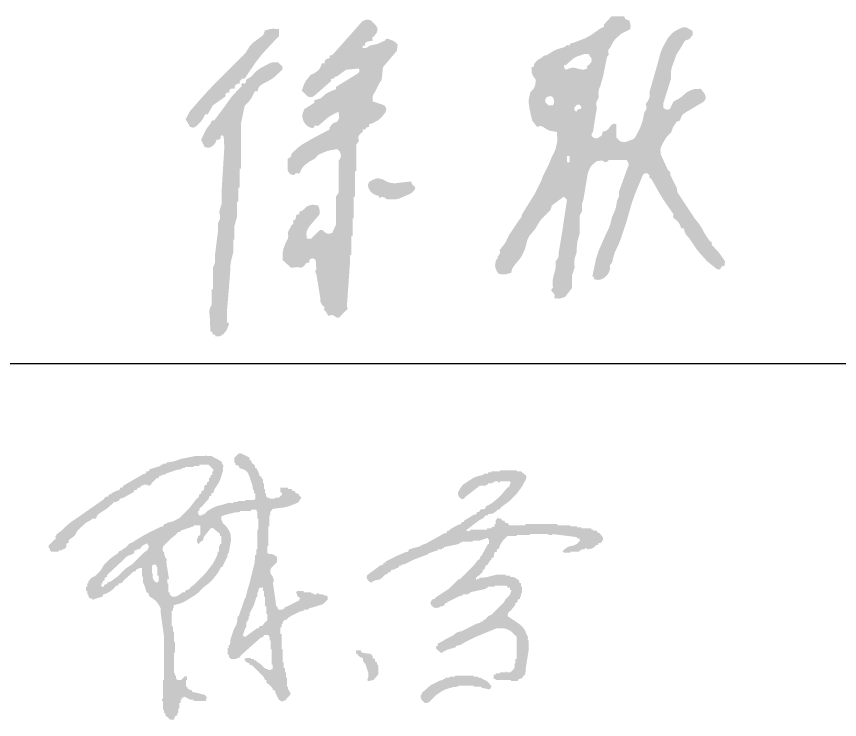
# Model space of a CAD drawing. Header units: metres. Extents: x 497246 to 997717, y 2998582 to 5998198.
# Drawn here: x 499059.81 to 499074.88, y 2999202.91 to 2999215.78 of the extents above; entities that cross this region are included whole.
import ezdxf

# ---------------------------------------------------------------- set-up
doc = ezdxf.new("R2010")
doc.units = ezdxf.units.M
doc.header["$LTSCALE"] = 1000
doc.layers.get('0').update_dxf_attribs({"linetype": 'CONTINUOUS'})
doc.layers.add('文字-给水', color=140, linetype='CONTINUOUS')

# ---------------------------------------------------------------- blocks, each defined once
blk = doc.blocks.new('徐耿')
h = blk.add_hatch(color=256)
h.dxf.hatch_style = 1
h.paths.add_polyline_path([(31645, 28384), (31926, 28736), (32530, 29389), (32640, 29499), (32640, 29804), (32396, 29823), (32269, 29811), (32032, 29749), (31979, 29592), (31920, 29512), (31784, 29417), (31496, 29200), (31367, 29058), (31175, 28753), (30401, 27979), (29727, 27302), (29399, 26953), (28768, 26235), (28575, 25877), (28768, 25545), (28887, 25512), (28972, 25528), (29073, 25600), (29242, 25777), (29317, 25881), (29432, 26098), (29543, 26098), (29764, 26485), (30317, 26872), (30309, 26942), (30324, 26987), (30372, 27038), (30483, 27038), (30474, 27108), (30490, 27153), (30538, 27204), (30704, 27204), (30714, 27308), (30754, 27372), (30843, 27426), (30926, 27426), (30935, 27529), (30975, 27593), (31065, 27647), (31147, 27647)])
h.paths.add_polyline_path([(32446, 27718), (32724, 27979), (32784, 28047), (32799, 28111), (32779, 28200), (32585, 28366), (32392, 28362), (32290, 28338), (32116, 28255), (31811, 28088), (31666, 27979), (31423, 27729), (31202, 27592), (31211, 27522), (31195, 27477), (31147, 27426), (31083, 27445), (31035, 27437), (30981, 27397), (31015, 27389), (31031, 27342), (31009, 27315), (30672, 26962), (30516, 26772), (30235, 26375), (29819, 25821), (29748, 25830), (29689, 25782), (29682, 25711), (29510, 25498), (29436, 25377), (29321, 25129), (29269, 25045), (29260, 24976), (29294, 24881), (29405, 24660), (29598, 24631), (29726, 24694), (29787, 24742), (29874, 24853), (29930, 24992), (29999, 24983), (30045, 24999), (30096, 25047), (30096, 25157), (30151, 25179), (30209, 25156), (30235, 25102), (30262, 24660), (30179, 23332), (30151, 22889), (30151, 22226), (30040, 21838), (30080, 21643), (30067, 21523), (29985, 21340), (29985, 21008), (29958, 20787), (29848, 19902), (29862, 19701), (29843, 19590), (29764, 19404), (29764, 18464), (29709, 18464), (29709, 17800), (29621, 17618), (29601, 17502), (29626, 17302), (29653, 16638), (29721, 16597), (29751, 16552), (29764, 16472), (29806, 16498), (29869, 16467), (29874, 16417), (30011, 16406), (30091, 16425), (30206, 16499), (30321, 16624), (30368, 16701), (30428, 16859), (30466, 16918), (30438, 17001), (30372, 17025), (30372, 17468), (30401, 17800), (30511, 19128), (30526, 19508), (30554, 19699), (30649, 20068), (30649, 20621), (30704, 20621), (30704, 21230), (30815, 21617), (30815, 22281), (30870, 22281), (30870, 22889), (30926, 22889), (30926, 23719), (30981, 23719), (30981, 25655), (31147, 26457), (31360, 26682), (31453, 26816), (31589, 27094), (31700, 27094), (31753, 27251), (31812, 27331), (31950, 27426), (32286, 27603)])
h.paths.add_polyline_path([(37785, 28864), (37814, 29141), (37689, 29255), (37612, 29302), (37453, 29362), (37377, 29389), (37310, 29369), (37260, 29306), (36955, 29167), (36597, 29085), (36492, 29009), (36421, 28983), (36292, 28975), (36292, 29085), (36402, 29085), (36394, 29155), (36409, 29200), (36458, 29251), (36734, 29306), (36707, 29383), (36727, 29450), (36789, 29499), (36900, 29638), (36940, 29779), (36924, 29877), (36845, 29997), (36652, 30192), (36497, 30220), (36404, 30206), (36265, 30136), (34992, 28698), (34853, 28643), (34853, 28532), (34750, 28522), (34686, 28482), (34632, 28393), (34632, 28311), (34521, 28311), (34431, 28102), (34348, 28000), (34162, 27868), (34023, 27813), (33826, 27565), (33744, 27420), (33636, 27121), (33886, 26872), (34015, 26836), (34107, 26851), (34218, 26928), (34909, 27536), (34909, 27647), (34982, 27634), (35040, 27664), (35075, 27729), (35172, 27748), (35223, 27773), (35296, 27840), (35572, 28034), (36126, 28089), (36158, 28004), (36138, 27928), (36070, 27868), (35130, 27287), (35137, 27217), (35090, 27157), (35019, 27149), (34780, 27040), (34663, 26965), (34466, 26789), (34189, 26706), (34189, 26596), (33747, 26319), (33670, 26111), (33663, 25980), (33720, 25766), (33833, 25624), (33913, 25563), (34079, 25489), (34140, 25502), (34177, 25539), (34189, 25600), (34304, 25584), (34379, 25607), (34466, 25682), (34748, 25928), (34909, 26037), (35241, 26209), (35269, 25932), (35185, 25766), (35028, 25714), (34948, 25654), (34853, 25516), (34853, 25434), (34023, 24992), (33667, 24784), (33497, 24660), (33194, 24383), (33171, 24275), (33126, 24214), (33028, 24162), (33028, 23635), (33094, 23519), (33171, 23465), (33304, 23443), (33362, 23513), (33442, 23532), (33526, 23498), (33660, 23756), (33764, 23877), (33997, 24051), (34160, 24129), (34238, 24190), (34355, 24328), (34673, 24465), (34843, 24516), (35185, 24576), (35296, 24465), (35345, 24306), (35330, 24193), (35241, 24051), (35241, 22668), (35130, 22502), (35130, 21285), (34964, 20925), (34839, 20881), (34748, 20888), (34632, 20953), (34560, 21038), (34443, 21050), (34355, 20980), (34052, 20677), (33858, 20677), (33836, 20878), (33855, 20991), (33941, 21174), (34411, 21728), (34416, 21884), (34405, 21966), (34355, 22115), (34147, 22150), (34026, 22138), (33831, 22060), (33731, 21946), (33665, 21896), (33526, 21838), (33526, 21728), (33455, 21736), (33395, 21688), (33388, 21617), (33367, 21533), (33328, 21486), (33249, 21451), (33276, 21374), (33256, 21308), (33194, 21257), (33028, 20953), (33050, 20774), (33031, 20669), (32945, 20511), (32835, 20216), (32805, 20051), (32806, 19736), (33167, 19404), (33470, 19431), (33579, 19404), (33656, 19420), (33747, 19486), (33801, 19576), (33865, 19616), (33968, 19625), (33960, 19695), (33975, 19740), (34023, 19791), (34113, 19808), (34174, 19794), (34245, 19736), (34273, 19349), (34233, 19269), (34233, 19207), (34273, 19128), (34439, 18132), (34442, 17970), (34467, 17884), (34550, 17745), (34632, 17689), (34605, 17613), (34625, 17546), (34687, 17495), (34798, 17302), (34927, 17342), (35021, 17326), (35130, 17247), (35222, 17224), (35297, 17252), (35351, 17329), (35572, 17550), (35623, 17574), (35639, 17648), (35601, 17689), (35711, 19238), (35738, 19625), (35738, 19957), (35794, 19957), (35794, 20787), (35849, 20787), (35849, 21562), (35904, 21562), (35904, 22502), (35960, 22502), (35960, 23609), (36015, 23609), (36015, 24770), (36126, 24936), (36100, 25071), (36123, 25162), (36209, 25268), (36275, 25302), (36304, 25360), (36292, 25434), (36365, 25421), (36423, 25451), (36458, 25516), (36568, 25545), (36560, 25616), (36608, 25675), (36679, 25682), (36958, 25827), (37090, 25936), (37287, 26180), (37321, 26299), (37306, 26386), (37232, 26485), (36734, 26651), (36721, 26833), (36747, 26939), (36845, 27094), (37039, 27481), (37121, 27592), (37177, 28145)])
h.paths.add_polyline_path([(38580, 22888), (38550, 22957), (38477, 23000), (38394, 23166), (37675, 23082), (37467, 23115), (37363, 23150), (37177, 23248), (36995, 23299), (36882, 23292), (36707, 23221), (36577, 23149), (36521, 23037), (36541, 22889), (36638, 22719), (36723, 22641), (36900, 22557), (36961, 22545), (36998, 22508), (37011, 22447), (37140, 22487), (37233, 22471), (37343, 22391), (37692, 22380), (37880, 22416), (38201, 22557), (38361, 22624), (38441, 22679), (38560, 22806)])
h.paths.add_polyline_path([(46444, 26043), (46487, 26260), (46493, 26376), (46470, 26596), (46581, 26817), (46568, 27040), (46585, 27160), (46665, 27370), (46775, 27758), (46941, 28587), (47024, 28698), (46990, 28817), (47005, 28902), (47079, 29001), (47232, 29277), (47337, 29407), (47577, 29610), (47964, 29804), (47970, 29960), (47958, 30043), (47909, 30192), (47800, 30213), (47739, 30260), (47687, 30358), (47134, 30358), (46802, 29997), (46809, 29928), (46763, 29868), (46692, 29860), (46229, 29536), (45973, 29400), (45448, 29196), (45377, 29192), (45329, 29153), (45309, 29085), (45232, 29112), (45165, 29092), (45116, 29030), (44778, 28931), (44612, 28855), (44313, 28670), (44215, 28653), (44164, 28627), (44092, 28559), (43943, 28472), (43872, 28414), (43760, 28282), (43768, 28213), (43720, 28152), (43649, 28145), (43662, 27911), (43706, 27782), (43843, 27592), (43809, 27352), (43751, 27223), (43594, 27038), (43536, 26756), (43530, 26604), (43567, 26319), (43678, 25821), (43899, 25545), (44028, 25582), (44120, 25566), (44231, 25489), (44424, 25379), (44756, 25323), (44784, 24936), (44710, 24616), (44653, 24457), (44507, 24162), (44397, 23885), (44120, 23332), (44065, 23166), (43788, 22613), (43235, 21728), (43217, 21630), (43191, 21579), (43124, 21506), (42903, 21174), (42682, 20843), (42547, 20559), (42462, 20423), (42266, 20179), (42282, 20064), (42259, 19989), (42184, 19902), (42181, 19828), (42158, 19783), (42100, 19736), (42065, 19528), (42077, 19407), (42155, 19210), (42239, 19128), (42449, 19112), (42561, 19123), (42764, 19183), (42809, 19350), (42852, 19433), (42958, 19570), (43158, 19810), (43245, 19949), (43373, 20234), (43468, 20608), (43565, 20797), (43815, 21091), (43995, 21406), (44110, 21555), (44368, 21810), (44465, 21911), (44503, 21980), (44534, 22115), (45061, 22502), (45198, 22363), (45005, 21064), (44839, 20068), (44834, 19903), (44800, 19811), (44700, 19681), (44707, 19435), (44689, 19308), (44618, 19072), (44573, 18855), (44567, 18739), (44590, 18519), (44530, 18488), (44516, 18403), (44563, 18353), (44638, 18267), (44661, 18191), (44645, 18077), (44834, 18057), (44937, 18068), (45116, 18132), (45419, 18519), (45419, 19072), (45530, 19404), (45519, 19672), (45537, 19811), (45614, 20068), (45632, 20404), (45661, 20573), (45751, 20898), (45751, 21672), (45862, 21894), (45848, 22094), (45859, 22200), (45917, 22391), (46112, 23553), (46217, 23782), (46303, 23892), (46499, 24051), (46747, 24078), (46835, 24010), (46951, 24021), (47024, 24106), (47798, 24106), (47878, 23973), (47885, 23862), (47827, 23719), (47466, 22723), (47473, 22565), (47455, 22478), (47384, 22336), (47334, 22040), (47287, 21891), (47163, 21617), (47085, 21298), (47028, 21139), (46886, 20843), (46577, 20140), (46458, 19767), (46304, 19017), (46354, 19011), (46385, 18949), (46360, 18906), (46546, 18871), (46658, 18885), (46831, 18962), (46960, 19092), (47014, 19176), (47079, 19349), (47063, 19464), (47086, 19539), (47163, 19625), (47241, 19945), (47297, 20103), (47439, 20400), (47550, 20677), (47771, 21340), (48019, 22208), (48170, 22637), (48517, 23470), (48614, 23525), (48710, 23515), (48794, 23443), (48781, 23369), (48811, 23311), (48878, 23277), (49235, 22640), (49429, 22329), (49845, 21728), (49822, 21635), (49851, 21560), (49929, 21506), (50059, 21377), (50114, 21292), (50177, 21119), (50288, 21119), (50346, 20925), (50400, 20827), (50537, 20677), (50815, 20257), (50973, 20055), (51312, 19681), (51726, 19349), (51802, 19322), (51869, 19342), (51920, 19404), (51944, 19458), (52002, 19481), (52058, 19460), (52086, 19681), (51879, 19989), (51761, 20133), (51505, 20400), (51517, 20474), (51488, 20532), (51422, 20566), (51201, 20898), (51048, 21179), (50958, 21313), (50758, 21562), (50011, 22695), (49984, 22889), (49707, 23443), (49705, 23542), (49673, 23603), (49597, 23664), (49292, 24328), (49271, 24529), (49289, 24643), (49375, 24826), (49492, 25031), (49567, 25129), (49734, 25295), (49808, 25495), (49859, 25593), (49984, 25766), (50122, 25821), (50191, 26006), (50263, 26098), (50427, 26209), (51173, 26651), (51238, 26767), (51245, 26858), (51201, 26983), (51035, 27204), (50771, 27196), (50632, 27159), (50398, 27038), (50197, 26858), (50083, 26777), (49845, 26651), (49679, 26319), (49570, 26294), (49493, 26308), (49402, 26375), (49397, 26531), (49408, 26613), (49458, 26762), (49734, 27647), (49733, 27962), (49763, 28126), (49873, 28421), (49956, 28654), (50012, 28769), (50150, 28975), (50343, 29306), (50500, 29359), (50580, 29419), (50675, 29555), (50685, 29670), (50638, 29752), (50537, 29804), (50391, 29885), (50276, 29892), (50122, 29831), (49885, 29706), (49774, 29617), (49597, 29417), (49367, 28999), (49276, 28772), (49154, 28311), (48794, 27065), (48807, 26897), (48787, 26803), (48712, 26651), (48628, 26540), (48669, 26400), (48653, 26302), (48573, 26180), (48480, 25757), (48405, 25546), (48214, 25157), (48143, 25053), (48083, 25006), (47964, 24963), (47800, 24895), (47697, 24882), (47522, 24908), (47356, 25074), (47356, 25655), (47256, 25681), (47185, 25664), (47107, 25600), (47004, 25451), (46917, 25384), (46747, 25323), (46737, 25220), (46697, 25156), (46609, 25102), (46524, 25047), (46453, 25040), (46360, 25074), (46283, 25138), (46270, 25244), (46333, 25323)])
h.paths.add_polyline_path([(44397, 26485), (44258, 26623), (44248, 26738), (44295, 26820), (44397, 26872), (44495, 26885), (44570, 26848), (44618, 26762), (44642, 26654), (44635, 26586), (44590, 26485)], flags=16)
h.paths.add_polyline_path([(45510, 26321), (45530, 26401), (45641, 26512), (45743, 26516), (45826, 26420), (45807, 26319), (45717, 26325), (45653, 26288), (45614, 26209), (45540, 26251)], flags=16)
h.paths.add_polyline_path([(45198, 24272), (45309, 24272), (45309, 23996), (45198, 23996)], flags=16)
h.paths.add_polyline_path([(45143, 28034), (45085, 28105), (45070, 28166), (45087, 28255), (45146, 28243), (45192, 28261), (45226, 28311), (45487, 28531), (45648, 28620), (45973, 28725), (46194, 28698), (46168, 28655), (46200, 28593), (46249, 28587), (46275, 28453), (46252, 28362), (46167, 28255), (46100, 28221), (46070, 28163), (46083, 28089), (45957, 28047), (45883, 28041), (45751, 28061), (45516, 28123), (45373, 28116)], flags=16)

msp = doc.modelspace()

# ---------------------------------------------------------------- hatches: boundary and pattern name
h = msp.add_hatch(color=256)
h.dxf.hatch_style = 1
h.paths.add_polyline_path([(499063.276, 2999207.735), (499063.276, 2999207.755), (499063.296, 2999207.735), (499063.377, 2999207.735), (499063.528, 2999207.654), (499063.56, 2999207.635), (499063.574, 2999207.611), (499063.578, 2999207.574), (499063.598, 2999207.574), (499063.588, 2999207.453), (499063.542, 2999207.309), (499063.509, 2999207.238), (499063.427, 2999207.111), (499063.424, 2999207.08), (499063.407, 2999207.059), (499063.377, 2999207.051), (499063.377, 2999207.011), (499063.337, 2999206.991), (499063.337, 2999206.96), (499063.206, 2999206.81), (499063.174, 2999206.79), (499063.159, 2999206.767), (499063.156, 2999206.729), (499063.135, 2999206.729), (499063.133, 2999206.696), (499063.138, 2999206.677), (499063.156, 2999206.649), (499063.216, 2999206.649), (499063.216, 2999206.669), (499063.246, 2999206.669), (499063.307, 2999206.729), (499063.42, 2999206.793), (499063.482, 2999206.818), (499063.608, 2999206.85), (499063.673, 2999206.873), (499063.71, 2999206.878), (499063.779, 2999206.87), (499063.779, 2999206.89), (499063.859, 2999206.89), (499063.859, 2999206.91), (499064, 2999206.91), (499064, 2999206.93), (499064.161, 2999206.93), (499064.181, 2999206.951), (499064.181, 2999207.051), (499064.161, 2999207.051), (499064.161, 2999207.111), (499064.141, 2999207.111), (499064.131, 2999207.192), (499064.071, 2999207.373), (499064.038, 2999207.439), (499064.006, 2999207.471), (499063.94, 2999207.503), (499063.909, 2999207.507), (499063.888, 2999207.523), (499063.879, 2999207.554), (499063.819, 2999207.574), (499063.819, 2999207.614), (499063.799, 2999207.614), (499063.799, 2999207.704), (499063.85, 2999207.755), (499063.878, 2999207.778), (499063.904, 2999207.784), (499063.94, 2999207.775), (499064.04, 2999207.724), (499064.069, 2999207.71), (499064.083, 2999207.687), (499064.08, 2999207.654), (499064.101, 2999207.654), (499064.131, 2999207.594), (499064.163, 2999207.575), (499064.178, 2999207.551), (499064.181, 2999207.514), (499064.201, 2999207.514), (499064.252, 2999207.413), (499064.255, 2999207.382), (499064.271, 2999207.361), (499064.302, 2999207.353), (499064.302, 2999207.313), (499064.322, 2999207.313), (499064.322, 2999207.232), (499064.342, 2999207.232), (499064.342, 2999207.132), (499064.362, 2999207.132), (499064.362, 2999207.051), (499064.382, 2999207.051), (499064.38, 2999207.018), (499064.384, 2999206.998), (499064.402, 2999206.971), (499064.442, 2999206.971), (499064.442, 2999206.951), (499064.543, 2999206.951), (499064.543, 2999206.971), (499064.614, 2999206.971), (499064.643, 2999207.001), (499064.666, 2999207.02), (499064.673, 2999207.044), (499064.664, 2999207.071), (499064.643, 2999207.071), (499064.643, 2999207.152), (499064.784, 2999207.152), (499064.784, 2999207.132), (499064.845, 2999207.132), (499064.865, 2999207.091), (499064.905, 2999207.091), (499064.925, 2999207.051), (499064.956, 2999207.051), (499065.026, 2999206.971), (499064.965, 2999206.88), (499064.799, 2999206.815), (499064.71, 2999206.793), (499064.533, 2999206.77), (499064.51, 2999206.768), (499064.495, 2999206.759), (499064.483, 2999206.739), (499064.459, 2999206.711), (499064.454, 2999206.685), (499064.463, 2999206.649), (499064.442, 2999206.649), (499064.442, 2999206.448), (499064.422, 2999206.448), (499064.422, 2999206.086), (499064.402, 2999206.086), (499064.402, 2999205.965), (499064.422, 2999205.945), (499064.49, 2999205.937), (499064.526, 2999205.924), (499064.583, 2999205.885), (499064.583, 2999205.794), (499064.473, 2999205.684), (499064.458, 2999205.646), (499064.456, 2999205.623), (499064.463, 2999205.583), (499064.501, 2999205.526), (499064.515, 2999205.49), (499064.523, 2999205.422), (499064.503, 2999205.422), (499064.513, 2999205.362), (499064.553, 2999205.081), (499064.563, 2999204.98), (499064.583, 2999204.98), (499064.603, 2999204.92), (499064.684, 2999204.92), (499064.684, 2999204.94), (499064.724, 2999204.94), (499064.719, 2999204.954), (499064.729, 2999204.969), (499064.744, 2999204.97), (499064.965, 2999205.081), (499064.983, 2999205.084), (499064.993, 2999205.104), (499064.985, 2999205.121), (499065.016, 2999205.121), (499064.996, 2999205.141), (499064.963, 2999205.16), (499064.949, 2999205.184), (499064.945, 2999205.221), (499064.925, 2999205.221), (499064.945, 2999205.262), (499065.066, 2999205.262), (499065.066, 2999205.241), (499065.206, 2999205.241), (499065.206, 2999205.221), (499065.247, 2999205.221), (499065.247, 2999205.201), (499065.307, 2999205.201), (499065.307, 2999205.221), (499065.347, 2999205.221), (499065.347, 2999205.201), (499065.428, 2999205.201), (499065.428, 2999205.181), (499065.473, 2999205.184), (499065.508, 2999205.161), (499065.508, 2999205.11), (499065.418, 2999205.02), (499065.157, 2999204.94), (499065.146, 2999204.92), (499065.066, 2999204.92), (499065.066, 2999204.9), (499065.005, 2999204.889), (499064.845, 2999204.809), (499064.83, 2999204.808), (499064.82, 2999204.793), (499064.824, 2999204.779), (499064.784, 2999204.779), (499064.764, 2999204.739), (499064.734, 2999204.739), (499064.702, 2999204.719), (499064.687, 2999204.696), (499064.684, 2999204.658), (499064.664, 2999204.658), (499064.664, 2999204.598), (499064.643, 2999204.598), (499064.643, 2999204.477), (499064.664, 2999204.477), (499064.664, 2999204.196), (499064.684, 2999204.196), (499064.684, 2999203.955), (499064.704, 2999203.955), (499064.704, 2999203.854), (499064.724, 2999203.854), (499064.724, 2999203.774), (499064.744, 2999203.774), (499064.744, 2999203.673), (499064.764, 2999203.673), (499064.764, 2999203.512), (499064.784, 2999203.512), (499064.784, 2999203.452), (499064.804, 2999203.452), (499064.804, 2999203.412), (499064.824, 2999203.412), (499064.824, 2999203.361), (499064.764, 2999203.301), (499064.745, 2999203.269), (499064.721, 2999203.254), (499064.684, 2999203.251), (499064.684, 2999203.231), (499064.614, 2999203.271), (499064.553, 2999203.392), (499064.55, 2999203.423), (499064.533, 2999203.444), (499064.503, 2999203.452), (499064.503, 2999203.482), (499064.433, 2999203.552), (499064.4, 2999203.572), (499064.386, 2999203.595), (499064.382, 2999203.633), (499064.362, 2999203.633), (499064.332, 2999203.693), (499064.121, 2999203.904), (499064.08, 2999203.914), (499064.08, 2999203.934), (499064.035, 2999203.952), (499064.012, 2999203.968), (499063.98, 2999204.005), (499064, 2999204.015), (499064, 2999204.035), (499064.101, 2999204.035), (499064.101, 2999204.015), (499064.161, 2999204.015), (499064.161, 2999203.995), (499064.201, 2999203.995), (499064.201, 2999203.975), (499064.282, 2999203.924), (499064.334, 2999203.867), (499064.37, 2999203.842), (499064.442, 2999203.814), (499064.503, 2999203.834), (499064.503, 2999203.914), (499064.483, 2999203.914), (499064.483, 2999204.196), (499064.463, 2999204.196), (499064.463, 2999204.357), (499064.442, 2999204.357), (499064.447, 2999204.398), (499064.442, 2999204.421), (499064.422, 2999204.457), (499064.342, 2999204.457), (499064.322, 2999204.417), (499064.292, 2999204.417), (499063.92, 2999204.085), (499063.9, 2999204.053), (499063.877, 2999204.039), (499063.839, 2999204.035), (499063.839, 2999204.015), (499063.749, 2999204.015), (499063.716, 2999204.034), (499063.702, 2999204.058), (499063.698, 2999204.095), (499063.678, 2999204.095), (499063.678, 2999204.216), (499063.698, 2999204.216), (499063.698, 2999204.276), (499063.719, 2999204.276), (499063.729, 2999204.377), (499063.789, 2999204.558), (499063.835, 2999204.647), (499063.85, 2999204.699), (499063.859, 2999204.799), (499063.879, 2999204.799), (499064, 2999205.151), (499064, 2999205.121), (499064.01, 2999205.161), (499064.051, 2999205.322), (499064.071, 2999205.382), (499064.171, 2999205.784), (499064.181, 2999205.925), (499064.201, 2999205.925), (499064.201, 2999206.026), (499064.221, 2999206.026), (499064.221, 2999206.388), (499064.241, 2999206.388), (499064.241, 2999206.589), (499064.221, 2999206.589), (499064.221, 2999206.689), (499064.201, 2999206.75), (499064.101, 2999206.75), (499064.101, 2999206.729), (499063.9, 2999206.729), (499063.9, 2999206.709), (499063.799, 2999206.699), (499063.638, 2999206.659), (499063.558, 2999206.629), (499063.558, 2999206.548), (499063.578, 2999206.548), (499063.578, 2999206.518), (499063.658, 2999206.438), (499063.71, 2999206.355), (499063.728, 2999206.304), (499063.739, 2999206.207), (499063.709, 2999206.026), (499063.698, 2999205.965), (499063.678, 2999205.945), (499063.669, 2999205.885), (499063.588, 2999205.724), (499063.587, 2999205.709), (499063.572, 2999205.699), (499063.558, 2999205.704), (499063.497, 2999205.593), (499063.402, 2999205.473), (499063.346, 2999205.417), (499063.226, 2999205.322), (499063.147, 2999205.239), (499063.101, 2999205.202), (499063.005, 2999205.141), (499062.885, 2999205.067), (499062.818, 2999205.038), (499062.683, 2999205), (499062.693, 2999204.96), (499062.673, 2999204.96), (499062.673, 2999204.9), (499062.653, 2999204.9), (499062.653, 2999204.618), (499062.673, 2999204.618), (499062.673, 2999204.518), (499062.693, 2999204.518), (499062.693, 2999204.337), (499062.713, 2999204.337), (499062.713, 2999204.136), (499062.693, 2999204.136), (499062.693, 2999203.754), (499062.713, 2999203.754), (499062.713, 2999203.713), (499062.733, 2999203.713), (499062.731, 2999203.68), (499062.735, 2999203.661), (499062.753, 2999203.633), (499062.824, 2999203.633), (499062.864, 2999203.673), (499062.883, 2999203.695), (499062.907, 2999203.702), (499062.934, 2999203.693), (499062.934, 2999203.633), (499062.914, 2999203.633), (499062.914, 2999203.522), (499062.934, 2999203.502), (499062.954, 2999203.47), (499062.977, 2999203.455), (499063.015, 2999203.452), (499063.035, 2999203.412), (499063.095, 2999203.401), (499063.256, 2999203.361), (499063.296, 2999203.321), (499063.276, 2999203.251), (499063.055, 2999203.251), (499063.055, 2999203.271), (499062.995, 2999203.271), (499062.874, 2999203.331), (499062.874, 2999203.311), (499062.834, 2999203.311), (499062.834, 2999203.271), (499062.814, 2999203.271), (499062.814, 2999203.211), (499062.794, 2999203.211), (499062.794, 2999203.11), (499062.774, 2999203.11), (499062.774, 2999203.03), (499062.753, 2999203.03), (499062.753, 2999202.989), (499062.713, 2999202.969), (499062.693, 2999202.909), (499062.623, 2999202.909), (499062.583, 2999202.949), (499062.55, 2999202.969), (499062.536, 2999202.992), (499062.532, 2999203.03), (499062.512, 2999203.03), (499062.512, 2999203.09), (499062.492, 2999203.09), (499062.492, 2999203.251), (499062.472, 2999203.251), (499062.472, 2999203.291), (499062.492, 2999203.291), (499062.492, 2999203.633), (499062.512, 2999203.633), (499062.512, 2999204.427), (499062.502, 2999204.498), (499062.462, 2999204.779), (499062.452, 2999204.849), (499062.452, 2999204.94), (499062.422, 2999205), (499062.376, 2999205.066), (499062.346, 2999205.096), (499062.281, 2999205.141), (499062.249, 2999205.16), (499062.234, 2999205.184), (499062.231, 2999205.221), (499062.19, 2999205.241), (499062.161, 2999205.342), (499062.131, 2999205.409), (499062.125, 2999205.449), (499062.13, 2999205.523), (499062.11, 2999205.523), (499062.11, 2999205.684), (499062.05, 2999205.684), (499062.05, 2999205.664), (499062.009, 2999205.664), (499061.989, 2999205.624), (499061.96, 2999205.624), (499061.768, 2999205.452), (499061.749, 2999205.42), (499061.725, 2999205.406), (499061.688, 2999205.402), (499061.668, 2999205.362), (499061.638, 2999205.362), (499061.571, 2999205.291), (499061.531, 2999205.26), (499061.446, 2999205.211), (499061.415, 2999205.208), (499061.394, 2999205.192), (499061.386, 2999205.161), (499061.195, 2999205.101), (499061.205, 2999205.121), (499061.175, 2999205.121), (499061.143, 2999205.14), (499061.128, 2999205.164), (499061.125, 2999205.201), (499061.105, 2999205.201), (499061.105, 2999205.262), (499061.085, 2999205.262), (499061.085, 2999205.342), (499061.105, 2999205.342), (499061.105, 2999205.402), (499061.125, 2999205.402), (499061.125, 2999205.432), (499061.166, 2999205.488), (499061.195, 2999205.512), (499061.256, 2999205.543), (499061.326, 2999205.61), (499061.358, 2999205.65), (499061.406, 2999205.734), (499061.503, 2999205.832), (499061.556, 2999205.877), (499061.668, 2999205.955), (499061.687, 2999205.988), (499061.711, 2999206.002), (499061.748, 2999206.006), (499061.748, 2999206.026), (499061.808, 2999206.055), (499061.86, 2999206.114), (499061.896, 2999206.139), (499061.969, 2999206.166), (499061.949, 2999206.166), (499062.145, 2999206.284), (499062.246, 2999206.338), (499062.452, 2999206.438), (499062.483, 2999206.441), (499062.504, 2999206.458), (499062.512, 2999206.488), (499062.552, 2999206.488), (499062.552, 2999206.508), (499062.653, 2999206.531), (499062.703, 2999206.55), (499062.794, 2999206.598), (499062.985, 2999206.79), (499063.106, 2999206.951), (499063.138, 2999206.97), (499063.152, 2999206.994), (499063.156, 2999207.031), (499063.196, 2999207.051), (499063.196, 2999207.091), (499063.226, 2999207.1), (499063.243, 2999207.12), (499063.246, 2999207.152), (499063.249, 2999207.183), (499063.266, 2999207.204), (499063.296, 2999207.212), (499063.296, 2999207.252), (499063.337, 2999207.272), (499063.337, 2999207.333), (499063.357, 2999207.333), (499063.357, 2999207.373), (499063.397, 2999207.393), (499063.397, 2999207.453), (499063.417, 2999207.453), (499063.417, 2999207.483), (499063.327, 2999207.574), (499063.156, 2999207.574), (499063.156, 2999207.554), (499063.055, 2999207.554), (499063.055, 2999207.534), (499062.894, 2999207.534), (499062.894, 2999207.514), (499062.834, 2999207.514), (499062.834, 2999207.493), (499062.753, 2999207.483), (499062.572, 2999207.423), (499062.543, 2999207.413), (499062.532, 2999207.393), (499062.472, 2999207.393), (499062.472, 2999207.373), (499062.432, 2999207.373), (499062.412, 2999207.333), (499062.382, 2999207.333), (499062.291, 2999207.242), (499062.272, 2999207.21), (499062.248, 2999207.195), (499062.211, 2999207.192), (499062.211, 2999207.212), (499062.13, 2999207.212), (499062.13, 2999207.192), (499062.09, 2999207.192), (499062.07, 2999207.152), (499062.03, 2999207.152), (499062.009, 2999207.111), (499061.969, 2999207.111), (499061.949, 2999207.071), (499061.748, 2999206.96), (499061.717, 2999206.958), (499061.696, 2999206.941), (499061.688, 2999206.91), (499061.648, 2999206.91), (499061.648, 2999206.89), (499061.598, 2999206.89), (499061.501, 2999206.801), (499061.447, 2999206.76), (499061.336, 2999206.689), (499061.299, 2999206.657), (499061.283, 2999206.634), (499061.265, 2999206.589), (499061.185, 2999206.589), (499061.185, 2999206.569), (499061.075, 2999206.508), (499060.924, 2999206.367), (499060.893, 2999206.303), (499060.869, 2999206.272), (499060.813, 2999206.227), (499060.781, 2999206.207), (499060.766, 2999206.184), (499060.763, 2999206.146), (499060.723, 2999206.126), (499060.723, 2999206.076), (499060.703, 2999206.044), (499060.68, 2999206.029), (499060.642, 2999206.026), (499060.642, 2999206.006), (499060.582, 2999206.006), (499060.582, 2999205.985), (499060.441, 2999205.985), (499060.421, 2999206.006), (499060.421, 2999206.046), (499060.401, 2999206.046), (499060.401, 2999206.096), (499060.501, 2999206.196), (499060.524, 2999206.216), (499060.531, 2999206.239), (499060.521, 2999206.267), (499060.542, 2999206.267), (499060.542, 2999206.297), (499060.632, 2999206.367), (499060.749, 2999206.477), (499060.812, 2999206.528), (499060.944, 2999206.618), (499061.406, 2999206.94), (499061.426, 2999206.973), (499061.449, 2999206.987), (499061.487, 2999206.991), (499061.507, 2999207.031), (499061.547, 2999207.031), (499061.547, 2999207.051), (499061.648, 2999207.101), (499061.679, 2999207.105), (499061.7, 2999207.121), (499061.708, 2999207.152), (499061.748, 2999207.152), (499061.768, 2999207.192), (499062.13, 2999207.403), (499062.161, 2999207.406), (499062.182, 2999207.423), (499062.19, 2999207.453), (499062.231, 2999207.453), (499062.251, 2999207.493), (499062.452, 2999207.554), (499062.452, 2999207.574), (499062.492, 2999207.574), (499062.492, 2999207.594), (499062.552, 2999207.594), (499062.552, 2999207.614), (499062.667, 2999207.632), (499062.724, 2999207.647), (499062.834, 2999207.684), (499063.035, 2999207.724), (499063.086, 2999207.735)])
h.paths.add_polyline_path([(499063.366, 2999206.41), (499063.389, 2999206.417), (499063.417, 2999206.408), (499063.488, 2999206.347), (499063.52, 2999206.328), (499063.534, 2999206.304), (499063.538, 2999206.267), (499063.558, 2999206.267), (499063.558, 2999206.126), (499063.538, 2999206.126), (499063.538, 2999206.086), (499063.517, 2999206.086), (499063.517, 2999205.985), (499063.497, 2999205.985), (499063.488, 2999205.925), (499063.407, 2999205.764), (499063.266, 2999205.583), (499063.055, 2999205.372), (499062.995, 2999205.332), (499062.975, 2999205.3), (499062.952, 2999205.285), (499062.914, 2999205.282), (499062.894, 2999205.241), (499062.834, 2999205.241), (499062.839, 2999205.228), (499062.828, 2999205.212), (499062.814, 2999205.211), (499062.762, 2999205.174), (499062.726, 2999205.162), (499062.663, 2999205.161), (499062.631, 2999205.18), (499062.616, 2999205.204), (499062.613, 2999205.241), (499062.593, 2999205.241), (499062.593, 2999205.402), (499062.572, 2999205.402), (499062.572, 2999205.483), (499062.603, 2999205.483), (499062.593, 2999205.543), (499062.563, 2999205.724), (499062.552, 2999205.825), (499062.572, 2999205.825), (499062.534, 2999205.881), (499062.52, 2999205.917), (499062.512, 2999205.985), (499062.492, 2999205.985), (499062.485, 2999206.025), (499062.487, 2999206.049), (499062.502, 2999206.086), (499062.653, 2999206.236), (499062.733, 2999206.297), (499062.753, 2999206.329), (499062.776, 2999206.344), (499062.814, 2999206.347), (499062.814, 2999206.367), (499063.055, 2999206.448), (499063.055, 2999206.468), (499063.176, 2999206.468), (499063.176, 2999206.287), (499063.135, 2999206.267), (499063.135, 2999206.227), (499063.115, 2999206.227), (499063.115, 2999206.146), (499063.135, 2999206.146), (499063.135, 2999206.116), (499063.186, 2999206.166), (499063.218, 2999206.186), (499063.233, 2999206.209), (499063.236, 2999206.247), (499063.347, 2999206.388)], flags=16)
h.paths.add_polyline_path([(499062.231, 2999206.106), (499062.231, 2999206.046), (499062.211, 2999206.046), (499062.211, 2999206.015), (499062.13, 2999205.955), (499061.929, 2999205.754), (499061.808, 2999205.673), (499061.668, 2999205.533), (499061.527, 2999205.432), (499061.496, 2999205.429), (499061.475, 2999205.413), (499061.467, 2999205.382), (499061.426, 2999205.382), (499061.406, 2999205.342), (499061.366, 2999205.342), (499061.366, 2999205.402), (499061.386, 2999205.402), (499061.386, 2999205.443), (499061.426, 2999205.463), (499061.426, 2999205.503), (499061.467, 2999205.523), (499061.467, 2999205.553), (499061.758, 2999205.825), (499061.815, 2999205.883), (499061.853, 2999205.907), (499061.929, 2999205.935), (499061.958, 2999205.95), (499061.971, 2999205.973), (499061.969, 2999206.006), (499062.009, 2999206.006), (499062.009, 2999206.026), (499062.06, 2999206.026), (499062.108, 2999206.083), (499062.141, 2999206.107), (499062.211, 2999206.136), (499062.211, 2999206.106)], flags=16)
h.paths.add_polyline_path([(499062.371, 2999205.744), (499062.371, 2999205.704), (499062.391, 2999205.704), (499062.391, 2999205.543), (499062.412, 2999205.543), (499062.412, 2999205.443), (499062.391, 2999205.422), (499062.362, 2999205.422), (499062.321, 2999205.463), (499062.306, 2999205.509), (499062.304, 2999205.535), (499062.311, 2999205.583), (499062.291, 2999205.583), (499062.291, 2999205.724), (499062.311, 2999205.744)], flags=16)
h.paths.add_polyline_path([(499064.261, 2999205.322), (499064.322, 2999205.322), (499064.322, 2999205.262), (499064.342, 2999205.262), (499064.342, 2999205.161), (499064.362, 2999205.161), (499064.362, 2999204.98), (499064.382, 2999204.98), (499064.382, 2999204.839), (499064.402, 2999204.839), (499064.402, 2999204.728), (499064.342, 2999204.668), (499064.322, 2999204.636), (499064.299, 2999204.622), (499064.261, 2999204.618), (499064.241, 2999204.578), (499064.212, 2999204.578), (499063.99, 2999204.417), (499063.98, 2999204.437), (499063.95, 2999204.437), (499064, 2999204.588), (499064.02, 2999204.598), (499064.02, 2999204.699), (499064.04, 2999204.699), (499064.04, 2999204.739), (499064.06, 2999204.739), (499064.06, 2999204.799), (499064.08, 2999204.799), (499064.08, 2999204.859), (499064.141, 2999204.97), (499064.166, 2999205.03), (499064.201, 2999205.151), (499064.221, 2999205.161), (499064.221, 2999205.241), (499064.241, 2999205.241), (499064.239, 2999205.275), (499064.243, 2999205.294)], flags=16)
h.paths.add_polyline_path([(499068.765, 2999203.774), (499068.765, 2999203.794), (499068.786, 2999203.774), (499068.856, 2999203.774), (499068.917, 2999203.834), (499068.931, 2999203.871), (499068.933, 2999203.895), (499068.926, 2999203.934), (499068.946, 2999203.934), (499068.946, 2999204.015), (499068.967, 2999204.015), (499068.967, 2999204.427), (499068.937, 2999204.457), (499068.872, 2999204.52), (499068.83, 2999204.547), (499068.745, 2999204.578), (499068.595, 2999204.578), (499068.182, 2999204.407), (499068.022, 2999204.326), (499067.96, 2999204.285), (499067.923, 2999204.271), (499067.851, 2999204.256), (499067.861, 2999204.236), (499067.66, 2999204.176), (499067.66, 2999204.156), (499067.619, 2999204.156), (499067.619, 2999204.136), (499067.569, 2999204.136), (499067.519, 2999204.185), (499067.497, 2999204.205), (499067.49, 2999204.228), (499067.499, 2999204.256), (499067.519, 2999204.256), (499067.519, 2999204.296), (499067.639, 2999204.357), (499067.619, 2999204.357), (499067.639, 2999204.366), (499067.8, 2999204.447), (499067.856, 2999204.492), (499067.892, 2999204.51), (499067.961, 2999204.527), (499068.243, 2999204.668), (499068.303, 2999204.678), (499068.303, 2999204.699), (499068.343, 2999204.699), (499068.363, 2999204.739), (499068.394, 2999204.739), (499068.429, 2999204.783), (499068.453, 2999204.803), (499068.504, 2999204.829), (499068.736, 2999205.061), (499068.765, 2999205.11), (499068.824, 2999205.168), (499068.848, 2999205.205), (499068.876, 2999205.282), (499068.846, 2999205.282), (499068.846, 2999205.322), (499068.806, 2999205.322), (499068.786, 2999205.362), (499068.564, 2999205.362), (499068.564, 2999205.342), (499068.444, 2999205.342), (499068.444, 2999205.322), (499068.404, 2999205.322), (499068.404, 2999205.302), (499068.122, 2999205.241), (499068.122, 2999205.221), (499068.082, 2999205.221), (499068.082, 2999205.201), (499067.981, 2999205.201), (499067.981, 2999205.181), (499067.921, 2999205.171), (499067.72, 2999205.07), (499067.705, 2999205.07), (499067.695, 2999205.054), (499067.7, 2999205.04), (499067.66, 2999205.04), (499067.642, 2999205.004), (499067.619, 2999204.988), (499067.579, 2999204.98), (499067.532, 2999204.957), (499067.501, 2999204.952), (499067.449, 2999204.96), (499067.418, 2999204.99), (499067.396, 2999205.015), (499067.391, 2999205.038), (499067.398, 2999205.07), (499067.418, 2999205.103), (499067.441, 2999205.117), (499067.479, 2999205.121), (499067.479, 2999205.141), (499067.74, 2999205.312), (499067.901, 2999205.472), (499067.941, 2999205.492), (499068.193, 2999205.744), (499068.253, 2999205.825), (499068.285, 2999205.844), (499068.3, 2999205.868), (499068.303, 2999205.905), (499068.323, 2999205.905), (499068.444, 2999206.126), (499068.464, 2999206.126), (499068.464, 2999206.207), (499068.444, 2999206.207), (499068.444, 2999206.236), (499068.293, 2999206.187), (499068.162, 2999206.187), (499068.162, 2999206.166), (499067.961, 2999206.166), (499067.961, 2999206.146), (499067.921, 2999206.146), (499067.921, 2999206.126), (499067.639, 2999206.066), (499067.639, 2999206.046), (499067.599, 2999206.046), (499067.599, 2999206.026), (499067.519, 2999206.026), (499067.519, 2999206.006), (499067.328, 2999205.945), (499067.368, 2999205.945), (499067.076, 2999205.834), (499066.916, 2999205.754), (499066.855, 2999205.744), (499066.855, 2999205.724), (499066.815, 2999205.724), (499066.815, 2999205.704), (499066.715, 2999205.653), (499066.683, 2999205.651), (499066.663, 2999205.634), (499066.654, 2999205.603), (499066.614, 2999205.603), (499066.614, 2999205.583), (499066.573, 2999205.569), (499066.553, 2999205.555), (499066.524, 2999205.523), (499066.473, 2999205.481), (499066.437, 2999205.468), (499066.373, 2999205.463), (499066.373, 2999205.443), (499066.333, 2999205.443), (499066.333, 2999205.422), (499066.283, 2999205.422), (499066.252, 2999205.452), (499066.227, 2999205.486), (499066.222, 2999205.513), (499066.232, 2999205.553), (499066.473, 2999205.734), (499066.504, 2999205.737), (499066.525, 2999205.754), (499066.534, 2999205.784), (499066.574, 2999205.784), (499066.569, 2999205.798), (499066.579, 2999205.813), (499066.594, 2999205.814), (499066.795, 2999205.915), (499066.936, 2999205.975), (499066.967, 2999205.979), (499066.988, 2999205.995), (499066.996, 2999206.026), (499067.217, 2999206.086), (499067.217, 2999206.106), (499067.257, 2999206.106), (499067.257, 2999206.126), (499067.298, 2999206.126), (499067.639, 2999206.317), (499067.671, 2999206.32), (499067.691, 2999206.337), (499067.7, 2999206.367), (499067.74, 2999206.367), (499067.74, 2999206.388), (499067.901, 2999206.478), (499067.932, 2999206.481), (499067.953, 2999206.498), (499067.961, 2999206.528), (499068.001, 2999206.528), (499068.001, 2999206.548), (499068.182, 2999206.659), (499068.214, 2999206.662), (499068.234, 2999206.679), (499068.243, 2999206.709), (499068.283, 2999206.709), (499068.291, 2999206.74), (499068.312, 2999206.756), (499068.343, 2999206.759), (499068.374, 2999206.763), (499068.395, 2999206.779), (499068.404, 2999206.81), (499068.514, 2999206.87), (499068.637, 2999206.972), (499068.693, 2999207.03), (499068.796, 2999207.152), (499068.828, 2999207.171), (499068.842, 2999207.195), (499068.846, 2999207.232), (499068.866, 2999207.232), (499068.846, 2999207.272), (499068.665, 2999207.272), (499068.665, 2999207.252), (499068.625, 2999207.252), (499068.625, 2999207.272), (499068.564, 2999207.272), (499068.564, 2999207.252), (499068.524, 2999207.252), (499068.524, 2999207.232), (499068.444, 2999207.232), (499068.444, 2999207.212), (499068.404, 2999207.212), (499068.404, 2999207.192), (499068.293, 2999207.192), (499068.022, 2999206.98), (499068.006, 2999206.955), (499067.981, 2999206.944), (499067.951, 2999206.951), (499067.911, 2999206.991), (499067.896, 2999207.028), (499067.894, 2999207.052), (499067.901, 2999207.091), (499067.921, 2999207.091), (499067.921, 2999207.121), (499067.966, 2999207.187), (499067.996, 2999207.217), (499068.062, 2999207.262), (499068.173, 2999207.332), (499068.236, 2999207.359), (499068.363, 2999207.393), (499068.363, 2999207.413), (499068.444, 2999207.413), (499068.444, 2999207.433), (499068.504, 2999207.433), (499068.504, 2999207.453), (499068.665, 2999207.453), (499068.665, 2999207.473), (499068.967, 2999207.473), (499068.967, 2999207.453), (499069.047, 2999207.453), (499069.107, 2999207.403), (499069.138, 2999207.38), (499069.148, 2999207.349), (499069.138, 2999207.313), (499069.079, 2999207.198), (499069.044, 2999207.143), (499068.967, 2999207.041), (499068.863, 2999206.935), (499068.806, 2999206.886), (499068.685, 2999206.799), (499068.666, 2999206.768), (499068.642, 2999206.753), (499068.605, 2999206.75), (499068.605, 2999206.729), (499068.548, 2999206.691), (499068.512, 2999206.677), (499068.444, 2999206.669), (499068.444, 2999206.649), (499068.404, 2999206.649), (499068.363, 2999206.604), (499068.337, 2999206.585), (499068.283, 2999206.558), (499068.042, 2999206.377), (499068.069, 2999206.361), (499068.092, 2999206.358), (499068.122, 2999206.367), (499068.122, 2999206.388), (499068.424, 2999206.388), (499068.424, 2999206.408), (499068.504, 2999206.408), (499068.504, 2999206.428), (499068.564, 2999206.448), (499068.564, 2999206.488), (499068.585, 2999206.488), (499068.585, 2999206.558), (499068.635, 2999206.609), (499068.645, 2999206.589), (499068.685, 2999206.589), (499068.705, 2999206.548), (499068.745, 2999206.548), (499068.765, 2999206.508), (499068.806, 2999206.508), (499068.826, 2999206.468), (499069.127, 2999206.468), (499069.127, 2999206.488), (499069.711, 2999206.488), (499069.711, 2999206.468), (499069.952, 2999206.468), (499069.952, 2999206.448), (499070.072, 2999206.448), (499070.072, 2999206.428), (499070.153, 2999206.428), (499070.153, 2999206.408), (499070.334, 2999206.408), (499070.334, 2999206.388), (499070.374, 2999206.388), (499070.374, 2999206.367), (499070.434, 2999206.367), (499070.455, 2999206.327), (499070.485, 2999206.327), (499070.545, 2999206.247), (499070.552, 2999206.214), (499070.547, 2999206.191), (499070.525, 2999206.166), (499070.516, 2999206.146), (499070.495, 2999206.138), (499070.475, 2999206.146), (499070.455, 2999206.106), (499070.414, 2999206.106), (499070.414, 2999206.086), (499070.357, 2999206.047), (499070.321, 2999206.034), (499070.253, 2999206.026), (499070.253, 2999206.046), (499070.213, 2999206.046), (499070.213, 2999206.026), (499070.153, 2999206.026), (499070.153, 2999206.006), (499070.113, 2999206.006), (499070.113, 2999205.985), (499069.952, 2999205.985), (499069.952, 2999205.965), (499069.831, 2999205.965), (499069.831, 2999205.985), (499069.801, 2999205.985), (499069.831, 2999206.015), (499069.894, 2999206.063), (499069.934, 2999206.081), (499070.012, 2999206.096), (499070.068, 2999206.125), (499070.095, 2999206.147), (499070.133, 2999206.196), (499070.113, 2999206.207), (499070.113, 2999206.227), (499070.072, 2999206.227), (499070.072, 2999206.247), (499070.012, 2999206.257), (499069.69, 2999206.297), (499069.61, 2999206.307), (499069.63, 2999206.287), (499069.55, 2999206.287), (499069.55, 2999206.307), (499069.208, 2999206.307), (499069.208, 2999206.287), (499068.967, 2999206.287), (499068.967, 2999206.267), (499068.796, 2999206.267), (499068.73, 2999206.203), (499068.701, 2999206.165), (499068.655, 2999206.086), (499068.652, 2999206.055), (499068.635, 2999206.034), (499068.605, 2999206.026), (499068.605, 2999205.985), (499068.574, 2999205.977), (499068.557, 2999205.956), (499068.555, 2999205.925), (499068.551, 2999205.894), (499068.535, 2999205.873), (499068.504, 2999205.865), (499068.504, 2999205.825), (499068.484, 2999205.825), (499068.434, 2999205.744), (499068.401, 2999205.725), (499068.387, 2999205.701), (499068.383, 2999205.664), (499068.343, 2999205.644), (499068.343, 2999205.613), (499068.273, 2999205.543), (499068.241, 2999205.524), (499068.226, 2999205.5), (499068.223, 2999205.463), (499068.243, 2999205.483), (499068.283, 2999205.483), (499068.283, 2999205.503), (499068.404, 2999205.513), (499068.564, 2999205.553), (499068.605, 2999205.563), (499068.765, 2999205.563), (499068.765, 2999205.543), (499068.846, 2999205.543), (499068.846, 2999205.523), (499068.906, 2999205.519), (499068.938, 2999205.507), (499068.987, 2999205.472), (499069.007, 2999205.464), (499069.015, 2999205.443), (499069.007, 2999205.422), (499069.047, 2999205.402), (499069.047, 2999205.342), (499069.067, 2999205.342), (499069.067, 2999205.221), (499069.047, 2999205.221), (499069.047, 2999205.161), (499069.027, 2999205.161), (499069.027, 2999205.121), (499068.987, 2999205.101), (499068.987, 2999205.061), (499068.946, 2999205.04), (499068.946, 2999205.01), (499068.856, 2999204.9), (499068.824, 2999204.88), (499068.809, 2999204.857), (499068.804, 2999204.801), (499069.017, 2999204.658), (499069.082, 2999204.597), (499069.11, 2999204.559), (499069.148, 2999204.477), (499069.17, 2999204.434), (499069.175, 2999204.405), (499069.168, 2999204.357), (499069.188, 2999204.357), (499069.188, 2999204.176), (499069.178, 2999204.115), (499069.138, 2999203.874), (499069.127, 2999203.743), (499069.087, 2999203.703), (499069.068, 2999203.671), (499069.044, 2999203.656), (499069.007, 2999203.653), (499068.987, 2999203.613), (499068.866, 2999203.613), (499068.866, 2999203.633), (499068.585, 2999203.633), (499068.585, 2999203.653), (499068.544, 2999203.653), (499068.544, 2999203.733), (499068.585, 2999203.733), (499068.585, 2999203.754), (499068.665, 2999203.754), (499068.665, 2999203.774)])
h.paths.add_polyline_path([(499068.417, 2999203.616), (499068.343, 2999203.653), (499068.316, 2999203.671), (499068.296, 2999203.675), (499068.263, 2999203.673), (499068.263, 2999203.693), (499068.182, 2999203.693), (499068.182, 2999203.713), (499067.841, 2999203.713), (499067.841, 2999203.693), (499067.74, 2999203.693), (499067.74, 2999203.673), (499067.66, 2999203.673), (499067.66, 2999203.653), (499067.619, 2999203.653), (499067.619, 2999203.633), (499067.559, 2999203.622), (499067.398, 2999203.542), (499067.237, 2999203.401), (499067.237, 2999203.371), (499067.217, 2999203.371), (499067.21, 2999203.332), (499067.212, 2999203.308), (499067.228, 2999203.271), (499067.288, 2999203.211), (499067.358, 2999203.22), (499067.499, 2999203.361), (499067.61, 2999203.435), (499067.673, 2999203.464), (499067.8, 2999203.502), (499067.901, 2999203.512), (499067.901, 2999203.532), (499068.182, 2999203.532), (499068.182, 2999203.512), (499068.323, 2999203.512), (499068.323, 2999203.492), (499068.464, 2999203.462), (499068.489, 2999203.477), (499068.5, 2999203.494), (499068.504, 2999203.522), (499068.452, 2999203.587)])
h.paths.add_polyline_path([(499066.413, 2999203.955), (499066.373, 2999203.975), (499066.373, 2999204.015), (499066.333, 2999204.035), (499066.329, 2999204.072), (499066.314, 2999204.096), (499066.283, 2999204.115), (499066.252, 2999204.115), (499066.131, 2999204.136), (499066.111, 2999204.176), (499066.031, 2999204.176), (499066.022, 2999204.148), (499066.029, 2999204.124), (499066.051, 2999204.105), (499066.083, 2999204.068), (499066.106, 2999204.052), (499066.152, 2999204.035), (499066.152, 2999203.975), (499066.172, 2999203.975), (499066.172, 2999203.934), (499066.192, 2999203.944), (499066.252, 2999203.763), (499066.252, 2999203.693), (499066.232, 2999203.633), (499066.252, 2999203.613), (499066.292, 2999203.613), (499066.292, 2999203.633), (499066.32, 2999203.624), (499066.344, 2999203.631), (499066.363, 2999203.653), (499066.433, 2999203.733), (499066.433, 2999203.914), (499066.413, 2999203.914)])

# ---------------------------------------------------------------- linework, layer by layer
at = {"layer": '文字-给水'}
msp.add_line((498882.034, 2999209.429), (499085.183, 2999209.429), dxfattribs=at)

# ---------------------------------------------------------------- block references
at = {"xscale": 0.00042, "yscale": 0.00042, "zscale": 0.00042}
msp.add_blockref('徐耿', (499050.906, 2999203.033), dxfattribs=at)

doc.saveas('drawing.dxf')
